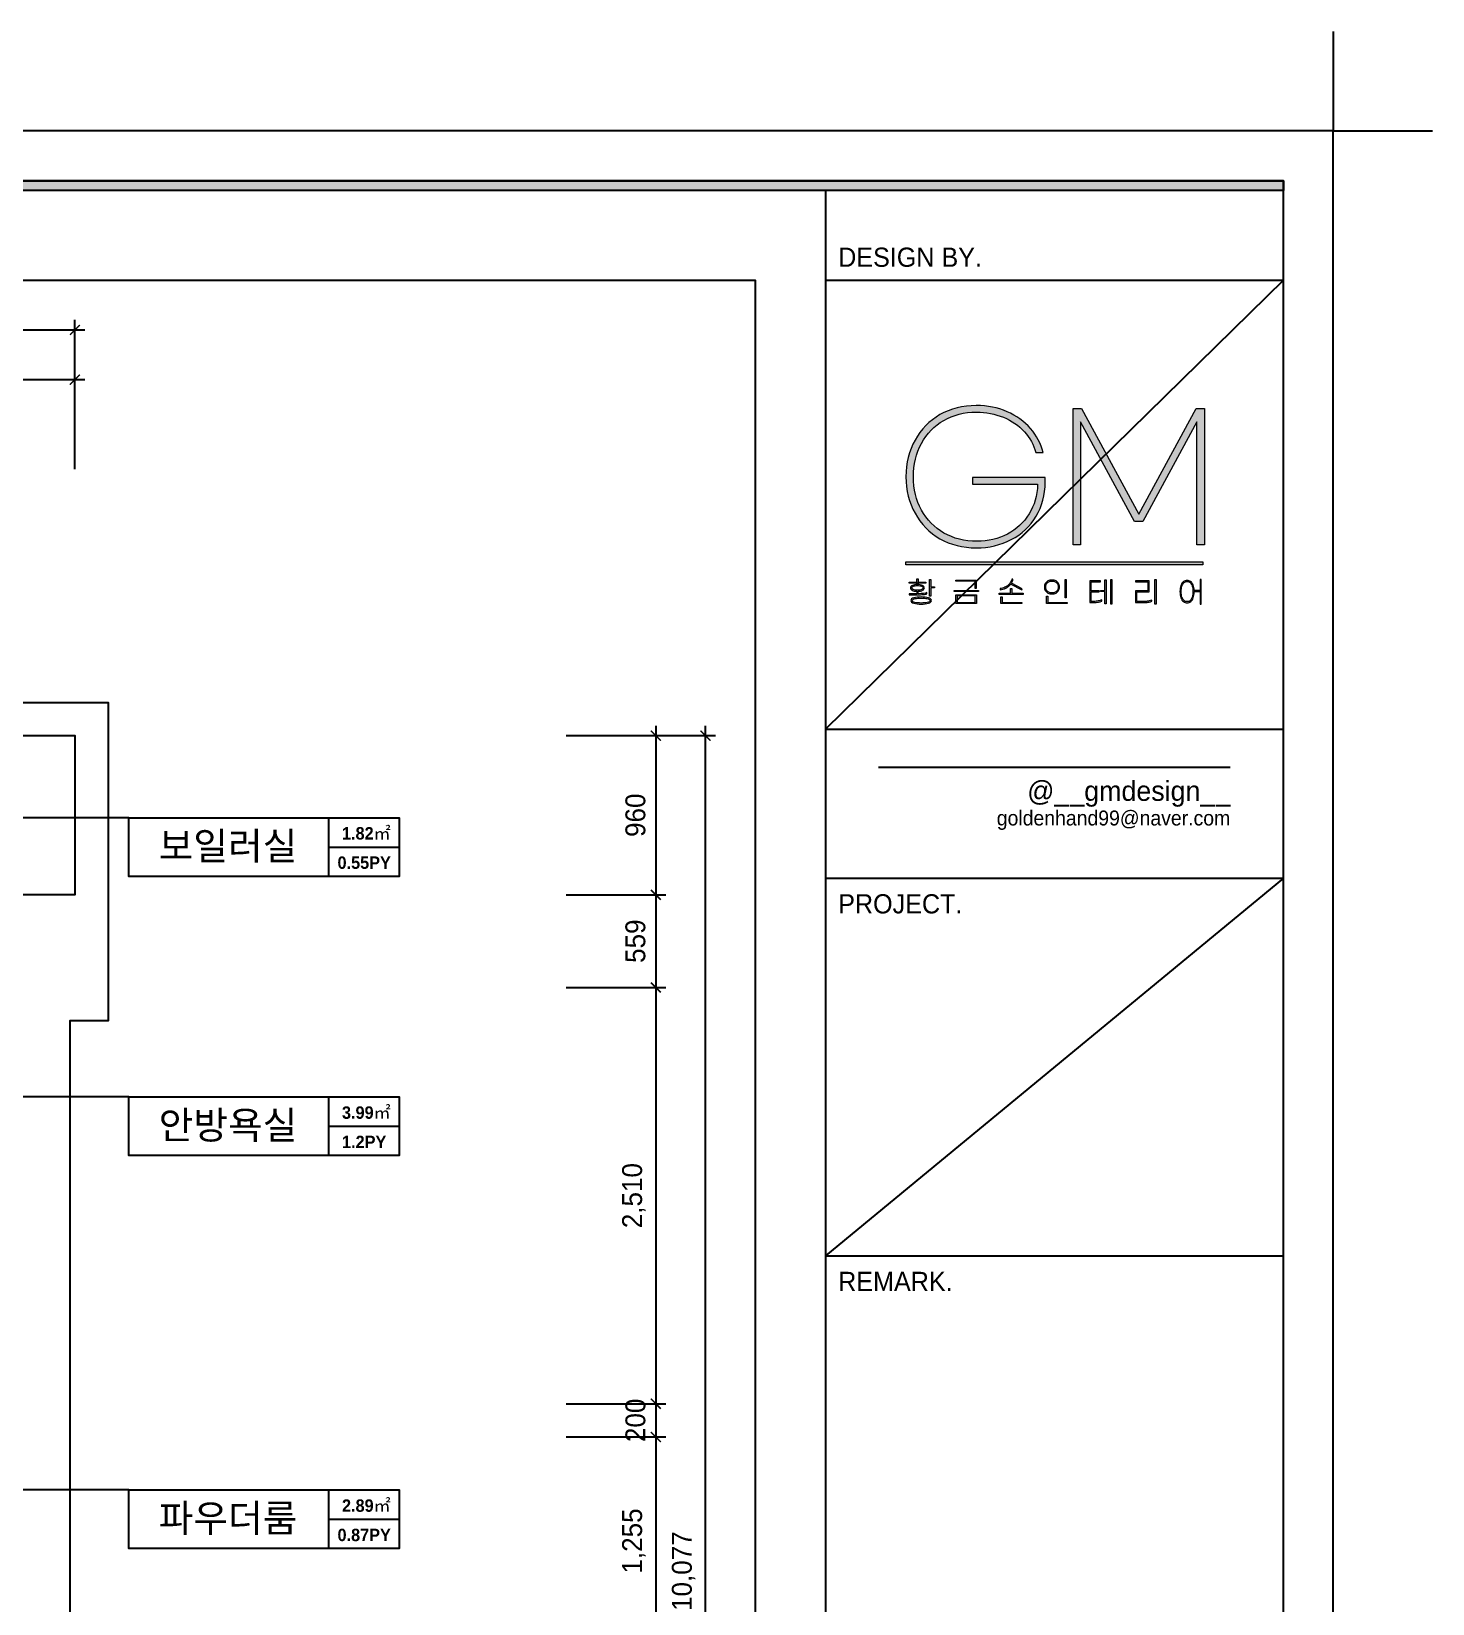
# Model space of a CAD drawing. Header units: millimetres. Extents: x 204923 to 257123, y 77248 to 107783.
# Drawn here: x 248670 to 257123, y 98303 to 107783 of the extents above; entities that cross this region are included whole.
import ezdxf
from ezdxf.enums import TextEntityAlignment as Align

# ---------------------------------------------------------------- set-up
doc = ezdxf.new("R2010")
doc.units = ezdxf.units.MM
doc.header["$LTSCALE"] = 30
doc.header["$PDMODE"] = 3
doc.layers.get('DEFPOINTS').update_dxf_attribs({"color": 248})
for name, color, linetype in [('0-ELC TEXT', 7, 'Continuous'), ('03-TEXT', 3, 'Continuous'), ('07-DIM WAL', 5, 'Continuous'), ('2-con', 2, 'Continuous'), ('3.기호.계단선', 30, 'Continuous'), ('_U+B808_U+C774_U+C5B4 2', 7, 'Continuous'), ('F-SYM', 7, 'Continuous'), ('FORM(YOURNAME)-11', 1, 'Continuous')]:
    doc.layers.add(name, color=color, linetype=linetype)
doc.styles.add('HY 울릉도 L', font='')
doc.styles.add('YOURNAME', font='HY울릉도M.TTF')
doc.styles.add('넥슨고딕', font='NEXONLv1GothicBold.ttf')
doc.styles.add('코레일둥고', font='Korail_Round_Gothic_Medium.ttf')
doc.styles.get('HY 울릉도 L').set_extended_font_data('HY울릉도L')
doc.dimstyles.new('60', dxfattribs={"dimscale": 60, "dimtxt": 2, "dimasz": 1, "dimexe": 1, "dimexo": 1, "dimgap": 1, "dimtad": 1, "dimdec": 0, "dimrnd": 0.05, "dimdsep": 46, "dimlunit": 6, "dimtxsty": 'HY 울릉도 L', "dimblk": 'ARCHTICK', "dimcen": 2.5, "dimdle": 1, "dimclrd": 133, "dimclre": 133, "dimclrt": 30, "dimadec": 0, "dimazin": 0, "dimtfac": 1, "dimtdec": 0, "dimtix": 1, "dimtmove": 2, "dimatfit": 3, "dimldrblk": 'ARCHTICK', "dimfxl": 1, "dimlwd": -1, "dimlwe": -1, "dimarcsym": 0})

# ---------------------------------------------------------------- blocks, each defined once
blk = doc.blocks.new('block 29')
at = {"layer": '_U+B808_U+C774_U+C5B4 2'}
h = blk.add_hatch(color=35, dxfattribs=at)
h.dxf.hatch_style = 2
edge = h.paths.add_edge_path()
edge.add_spline(control_points=[(626.29, -130.32), (626.06, -130.35), (625.8, -130.36), (625.5, -130.36), (625.5, -130.36), (624.38, -130.36), (624.38, -130.36), (624.38, -130.36), (624.38, -130.21), (624.38, -130.21), (624.38, -130.21), (625.42, -130.21), (625.42, -130.21), (625.42, -130.21), (625.42, -129.89), (625.42, -129.89), (625.16, -129.88), (624.96, -129.84), (624.81, -129.76), (624.66, -129.68), (624.58, -129.57), (624.58, -129.44), (624.58, -129.3), (624.66, -129.19), (624.83, -129.1), (625, -129.02), (625.22, -128.98), (625.5, -128.98), (625.79, -128.98), (626.01, -129.02), (626.18, -129.1), (626.34, -129.19), (626.43, -129.3), (626.43, -129.44), (626.43, -129.57), (626.35, -129.68), (626.2, -129.76), (626.05, -129.84), (625.84, -129.89), (625.58, -129.89), (625.58, -129.89), (625.58, -130.21), (625.58, -130.21), (626.18, -130.2), (626.58, -130.16), (626.78, -130.07), (626.78, -130.07), (626.78, -130.22), (626.78, -130.22), (626.68, -130.27), (626.51, -130.3), (626.29, -130.32)], knot_values=[0, 0, 0, 0, 1, 1, 1, 2, 2, 2, 3, 3, 3, 4, 4, 4, 5, 5, 5, 6, 6, 6, 7, 7, 7, 8, 8, 8, 9, 9, 9, 10, 10, 10, 11, 11, 11, 12, 12, 12, 13, 13, 13, 14, 14, 14, 15, 15, 15, 16, 16, 16, 17, 17, 17, 17], degree=3, periodic=0)
h.paths.add_polyline_path([(626.62, -128.8), (624.41, -128.8), (624.41, -128.65), (625.41, -128.65), (625.41, -128.24), (625.58, -128.24), (625.58, -128.65), (626.62, -128.65)])
edge = h.paths.add_edge_path()
edge.add_spline(control_points=[(626.98, -130.76), (627.24, -130.83), (627.37, -130.96), (627.37, -131.13), (627.37, -131.3), (627.24, -131.42), (626.98, -131.5), (626.72, -131.57), (626.39, -131.61), (626, -131.61), (625.61, -131.61), (625.28, -131.57), (625.02, -131.5), (624.76, -131.42), (624.63, -131.3), (624.63, -131.13), (624.63, -130.96), (624.76, -130.83), (625.02, -130.76), (625.28, -130.68), (625.61, -130.65), (626, -130.65), (626.39, -130.65), (626.72, -130.68), (626.98, -130.76)], knot_values=[0, 0, 0, 0, 1, 1, 1, 2, 2, 2, 3, 3, 3, 4, 4, 4, 5, 5, 5, 6, 6, 6, 7, 7, 7, 8, 8, 8, 8], degree=3, periodic=0)
edge = h.paths.add_edge_path()
edge.add_spline(control_points=[(624.95, -129.67), (625.09, -129.72), (625.27, -129.75), (625.5, -129.75), (625.73, -129.75), (625.92, -129.72), (626.06, -129.67), (626.2, -129.61), (626.27, -129.53), (626.27, -129.44), (626.27, -129.34), (626.2, -129.27), (626.06, -129.21), (625.92, -129.15), (625.73, -129.13), (625.5, -129.13), (625.27, -129.13), (625.09, -129.15), (624.95, -129.21), (624.81, -129.27), (624.74, -129.34), (624.74, -129.44), (624.74, -129.53), (624.81, -129.61), (624.95, -129.67)], knot_values=[0, 0, 0, 0, 1, 1, 1, 2, 2, 2, 3, 3, 3, 4, 4, 4, 5, 5, 5, 6, 6, 6, 7, 7, 7, 8, 8, 8, 8], degree=3, periodic=0)
edge = h.paths.add_edge_path()
edge.add_spline(control_points=[(626.83, -131.38), (627.08, -131.33), (627.2, -131.25), (627.2, -131.13), (627.2, -131.01), (627.08, -130.92), (626.83, -130.87), (626.59, -130.82), (626.31, -130.79), (626, -130.79), (625.69, -130.79), (625.41, -130.82), (625.17, -130.87), (624.92, -130.92), (624.8, -131.01), (624.8, -131.13), (624.8, -131.25), (624.92, -131.33), (625.17, -131.38), (625.41, -131.44), (625.69, -131.46), (626, -131.46), (626.31, -131.46), (626.59, -131.44), (626.83, -131.38)], knot_values=[0, 0, 0, 0, 1, 1, 1, 2, 2, 2, 3, 3, 3, 4, 4, 4, 5, 5, 5, 6, 6, 6, 7, 7, 7, 8, 8, 8, 8], degree=3, periodic=0)
h.paths.add_polyline_path([(627.8, -129.28), (627.8, -129.43), (627.29, -129.43), (627.29, -130.53), (627.13, -130.53), (627.13, -128.32), (627.29, -128.32), (627.29, -129.28)])
h = blk.add_hatch(color=35, dxfattribs=at)
h.dxf.hatch_style = 2
h.paths.add_polyline_path([(633.67, -129.92), (630.41, -129.92), (630.41, -129.77), (633.67, -129.77)])
h.paths.add_polyline_path([(633.4, -129.51), (633.24, -129.51), (633.24, -128.55), (630.66, -128.55), (630.66, -128.4), (633.4, -128.4)])
h.paths.add_polyline_path([(633.41, -131.54), (630.67, -131.54), (630.67, -130.36), (633.41, -130.36)])
h.paths.add_polyline_path([(633.25, -131.39), (633.25, -130.51), (630.83, -130.51), (630.83, -131.39)])
h = blk.add_hatch(color=35, dxfattribs=at)
h.dxf.hatch_style = 2
h.paths.add_polyline_path([(639.69, -130.16), (639.69, -130.31), (636.44, -130.31), (636.44, -130.16), (637.98, -130.16), (637.98, -129.51), (638.15, -129.51), (638.15, -130.16)])
edge = h.paths.add_edge_path()
edge.add_spline(control_points=[(637.36, -129.47), (637.09, -129.61), (636.83, -129.68), (636.58, -129.68), (636.58, -129.68), (636.58, -129.53), (636.58, -129.53), (636.8, -129.52), (637.02, -129.46), (637.24, -129.35), (637.47, -129.24), (637.66, -129.08), (637.83, -128.89), (638, -128.7), (638.1, -128.49), (638.15, -128.26), (638.15, -128.26), (638.31, -128.28), (638.31, -128.28), (638.27, -128.46), (638.21, -128.63), (638.1, -128.79), (638.1, -128.79), (639.55, -129.58), (639.55, -129.58), (639.55, -129.58), (639.48, -129.71), (639.48, -129.71), (639.48, -129.71), (638.01, -128.93), (638.01, -128.93), (637.84, -129.15), (637.62, -129.33), (637.36, -129.47)], knot_values=[0, 0, 0, 0, 1, 1, 1, 2, 2, 2, 3, 3, 3, 4, 4, 4, 5, 5, 5, 6, 6, 6, 7, 7, 7, 8, 8, 8, 9, 9, 9, 10, 10, 10, 11, 11, 11, 11], degree=3, periodic=0)
h.paths.add_polyline_path([(636.86, -131.39), (639.51, -131.39), (639.51, -131.54), (636.7, -131.54), (636.7, -130.65), (636.86, -130.65)])
h = blk.add_hatch(color=35, dxfattribs=at)
h.dxf.hatch_style = 2
edge = h.paths.add_edge_path()
edge.add_spline(control_points=[(644.09, -128.5), (644.24, -128.59), (644.35, -128.7), (644.43, -128.84), (644.51, -128.98), (644.55, -129.14), (644.55, -129.31), (644.55, -129.49), (644.51, -129.65), (644.43, -129.79), (644.35, -129.93), (644.24, -130.04), (644.09, -130.13), (643.93, -130.21), (643.75, -130.25), (643.54, -130.25), (643.33, -130.25), (643.15, -130.21), (643, -130.13), (642.85, -130.04), (642.73, -129.93), (642.65, -129.79), (642.57, -129.65), (642.53, -129.49), (642.53, -129.31), (642.53, -129.14), (642.57, -128.98), (642.65, -128.84), (642.73, -128.7), (642.85, -128.59), (643, -128.5), (643.15, -128.42), (643.33, -128.38), (643.54, -128.38), (643.75, -128.38), (643.93, -128.42), (644.09, -128.5)], knot_values=[0, 0, 0, 0, 1, 1, 1, 2, 2, 2, 3, 3, 3, 4, 4, 4, 5, 5, 5, 6, 6, 6, 7, 7, 7, 8, 8, 8, 9, 9, 9, 10, 10, 10, 11, 11, 11, 12, 12, 12, 12], degree=3, periodic=0)
edge = h.paths.add_edge_path()
edge.add_spline(control_points=[(643.1, -128.62), (642.97, -128.69), (642.87, -128.78), (642.8, -128.9), (642.73, -129.02), (642.7, -129.16), (642.7, -129.31), (642.7, -129.47), (642.73, -129.61), (642.8, -129.73), (642.87, -129.85), (642.97, -129.94), (643.1, -130.01), (643.23, -130.07), (643.38, -130.11), (643.54, -130.11), (643.71, -130.11), (643.86, -130.07), (643.99, -130.01), (644.12, -129.94), (644.21, -129.85), (644.28, -129.73), (644.35, -129.61), (644.39, -129.47), (644.39, -129.31), (644.39, -129.16), (644.35, -129.02), (644.28, -128.9), (644.21, -128.78), (644.12, -128.69), (643.99, -128.62), (643.86, -128.56), (643.71, -128.52), (643.54, -128.52), (643.38, -128.52), (643.23, -128.56), (643.1, -128.62)], knot_values=[0, 0, 0, 0, 1, 1, 1, 2, 2, 2, 3, 3, 3, 4, 4, 4, 5, 5, 5, 6, 6, 6, 7, 7, 7, 8, 8, 8, 9, 9, 9, 10, 10, 10, 11, 11, 11, 12, 12, 12, 12], degree=3, periodic=0)
h.paths.add_polyline_path([(642.98, -131.39), (645.58, -131.39), (645.58, -131.54), (642.82, -131.54), (642.82, -130.53), (642.98, -130.53)])
h.paths.add_polyline_path([(645.45, -130.78), (645.29, -130.78), (645.29, -128.32), (645.45, -128.32)])
h = blk.add_hatch(color=35, dxfattribs=at)
h.dxf.hatch_style = 2
edge = h.paths.add_edge_path()
edge.add_spline(control_points=[(649.11, -131.24), (649.37, -131.24), (649.58, -131.22), (649.75, -131.19), (649.92, -131.17), (650.08, -131.12), (650.22, -131.05), (650.22, -131.05), (650.22, -131.21), (650.22, -131.21), (649.97, -131.33), (649.61, -131.39), (649.13, -131.39), (649.13, -131.39), (648.63, -131.39), (648.63, -131.39), (648.63, -131.39), (648.63, -128.48), (648.63, -128.48), (648.63, -128.48), (650.06, -128.48), (650.06, -128.48), (650.06, -128.48), (650.06, -128.63), (650.06, -128.63), (650.06, -128.63), (648.79, -128.63), (648.79, -128.63), (648.79, -128.63), (648.79, -129.81), (648.79, -129.81), (648.79, -129.81), (649.87, -129.81), (649.87, -129.81), (649.87, -129.81), (649.87, -129.96), (649.87, -129.96), (649.87, -129.96), (648.79, -129.96), (648.79, -129.96), (648.79, -129.96), (648.79, -131.24), (648.79, -131.24), (648.79, -131.24), (649.11, -131.24), (649.11, -131.24)], knot_values=[0, 0, 0, 0, 1, 1, 1, 2, 2, 2, 3, 3, 3, 4, 4, 4, 5, 5, 5, 6, 6, 6, 7, 7, 7, 8, 8, 8, 9, 9, 9, 10, 10, 10, 11, 11, 11, 12, 12, 12, 13, 13, 13, 14, 14, 14, 15, 15, 15, 15], degree=3, periodic=0)
h.paths.add_polyline_path([(650.64, -128.35), (650.8, -128.35), (650.8, -131.56), (650.64, -131.56), (650.64, -129.94), (650.06, -129.94), (650.06, -129.79), (650.64, -129.79)])
h.paths.add_polyline_path([(651.57, -128.32), (651.57, -131.62), (651.41, -131.62), (651.41, -128.32)])
h = blk.add_hatch(color=35, dxfattribs=at)
h.dxf.hatch_style = 2
edge = h.paths.add_edge_path()
edge.add_spline(control_points=[(656.55, -129.97), (656.55, -129.97), (654.9, -129.97), (654.9, -129.97), (654.9, -129.97), (654.9, -131.24), (654.9, -131.24), (654.9, -131.24), (656.08, -131.24), (656.08, -131.24), (656.23, -131.24), (656.39, -131.22), (656.55, -131.19), (656.7, -131.17), (656.83, -131.13), (656.93, -131.08), (656.93, -131.08), (656.93, -131.23), (656.93, -131.23), (656.83, -131.28), (656.71, -131.32), (656.55, -131.34), (656.4, -131.37), (656.24, -131.39), (656.08, -131.39), (656.08, -131.39), (654.74, -131.39), (654.74, -131.39), (654.74, -131.39), (654.74, -129.82), (654.74, -129.82), (654.74, -129.82), (656.39, -129.82), (656.39, -129.82), (656.39, -129.82), (656.39, -128.63), (656.39, -128.63), (656.39, -128.63), (654.73, -128.63), (654.73, -128.63), (654.73, -128.63), (654.73, -128.48), (654.73, -128.48), (654.73, -128.48), (656.55, -128.48), (656.55, -128.48), (656.55, -128.48), (656.55, -129.97), (656.55, -129.97)], knot_values=[0, 0, 0, 0, 1, 1, 1, 2, 2, 2, 3, 3, 3, 4, 4, 4, 5, 5, 5, 6, 6, 6, 7, 7, 7, 8, 8, 8, 9, 9, 9, 10, 10, 10, 11, 11, 11, 12, 12, 12, 13, 13, 13, 14, 14, 14, 15, 15, 15, 16, 16, 16, 16], degree=3, periodic=0)
h.paths.add_polyline_path([(657.51, -131.62), (657.34, -131.62), (657.34, -128.32), (657.51, -128.32)])
h = blk.add_hatch(color=35, dxfattribs=at)
h.dxf.hatch_style = 2
edge = h.paths.add_edge_path()
edge.add_spline(control_points=[(663.56, -128.32), (663.56, -128.32), (663.56, -131.62), (663.56, -131.62), (663.56, -131.62), (663.4, -131.62), (663.4, -131.62), (663.4, -131.62), (663.4, -129.94), (663.4, -129.94), (663.4, -129.94), (662.6, -129.94), (662.6, -129.94), (662.6, -130.27), (662.56, -130.54), (662.48, -130.77), (662.4, -130.99), (662.29, -131.16), (662.14, -131.27), (662, -131.38), (661.84, -131.43), (661.65, -131.43), (661.47, -131.43), (661.3, -131.38), (661.16, -131.27), (661.02, -131.16), (660.91, -130.99), (660.82, -130.76), (660.74, -130.54), (660.7, -130.26), (660.7, -129.93), (660.7, -129.6), (660.74, -129.33), (660.82, -129.1), (660.91, -128.88), (661.02, -128.71), (661.16, -128.6), (661.3, -128.49), (661.47, -128.43), (661.65, -128.43), (661.83, -128.43), (661.99, -128.48), (662.13, -128.58), (662.26, -128.68), (662.37, -128.83), (662.46, -129.04), (662.54, -129.24), (662.59, -129.5), (662.6, -129.79), (662.6, -129.79), (663.4, -129.79), (663.4, -129.79), (663.4, -129.79), (663.4, -128.32), (663.4, -128.32), (663.4, -128.32), (663.56, -128.32), (663.56, -128.32)], knot_values=[0, 0, 0, 0, 1, 1, 1, 2, 2, 2, 3, 3, 3, 4, 4, 4, 5, 5, 5, 6, 6, 6, 7, 7, 7, 8, 8, 8, 9, 9, 9, 10, 10, 10, 11, 11, 11, 12, 12, 12, 13, 13, 13, 14, 14, 14, 15, 15, 15, 16, 16, 16, 17, 17, 17, 18, 18, 18, 19, 19, 19, 19], degree=3, periodic=0)
edge = h.paths.add_edge_path()
edge.add_spline(control_points=[(662.06, -131.13), (662.18, -131.03), (662.27, -130.88), (662.34, -130.68), (662.4, -130.48), (662.44, -130.23), (662.44, -129.93), (662.44, -129.64), (662.4, -129.39), (662.34, -129.19), (662.27, -128.98), (662.18, -128.83), (662.06, -128.73), (661.94, -128.63), (661.8, -128.58), (661.65, -128.58), (661.5, -128.58), (661.37, -128.63), (661.25, -128.73), (661.13, -128.83), (661.04, -128.98), (660.97, -129.19), (660.9, -129.39), (660.87, -129.64), (660.87, -129.93), (660.87, -130.23), (660.9, -130.48), (660.97, -130.68), (661.04, -130.88), (661.13, -131.03), (661.25, -131.13), (661.37, -131.23), (661.5, -131.28), (661.65, -131.28), (661.8, -131.28), (661.94, -131.23), (662.06, -131.13)], knot_values=[0, 0, 0, 0, 1, 1, 1, 2, 2, 2, 3, 3, 3, 4, 4, 4, 5, 5, 5, 6, 6, 6, 7, 7, 7, 8, 8, 8, 9, 9, 9, 10, 10, 10, 11, 11, 11, 12, 12, 12, 12], degree=3, periodic=0)
at = {"layer": '_U+B808_U+C774_U+C5B4 2', "lineweight": 0}
for points in [[(626.62, -128.8), (624.41, -128.8), (624.41, -128.65), (625.41, -128.65), (625.41, -128.24), (625.58, -128.24), (625.58, -128.65), (626.62, -128.65), (626.62, -128.8)], [(627.8, -129.28), (627.8, -129.43), (627.29, -129.43), (627.29, -130.53), (627.13, -130.53), (627.13, -128.32), (627.29, -128.32), (627.29, -129.28), (627.8, -129.28)], [(633.4, -129.51), (633.24, -129.51), (633.24, -128.55), (630.66, -128.55), (630.66, -128.4), (633.4, -128.4), (633.4, -129.51)], [(645.45, -130.78), (645.29, -130.78), (645.29, -128.32), (645.45, -128.32), (645.45, -130.78)], [(650.64, -128.35), (650.8, -128.35), (650.8, -131.56), (650.64, -131.56), (650.64, -129.94), (650.06, -129.94), (650.06, -129.79), (650.64, -129.79), (650.64, -128.35)], [(651.57, -128.32), (651.57, -131.62), (651.41, -131.62), (651.41, -128.32), (651.57, -128.32)], [(657.51, -131.62), (657.34, -131.62), (657.34, -128.32), (657.51, -128.32), (657.51, -131.62)], [(633.67, -129.92), (630.41, -129.92), (630.41, -129.77), (633.67, -129.77), (633.67, -129.92)], [(633.41, -131.54), (630.67, -131.54), (630.67, -130.36), (633.41, -130.36), (633.41, -131.54)], [(633.25, -131.39), (633.25, -130.51), (630.83, -130.51), (630.83, -131.39), (633.25, -131.39)], [(639.69, -130.16), (639.69, -130.31), (636.44, -130.31), (636.44, -130.16), (637.98, -130.16), (637.98, -129.51), (638.15, -129.51), (638.15, -130.16), (639.69, -130.16)], [(642.98, -131.39), (645.58, -131.39), (645.58, -131.54), (642.82, -131.54), (642.82, -130.53), (642.98, -130.53), (642.98, -131.39)], [(636.86, -131.39), (639.51, -131.39), (639.51, -131.54), (636.7, -131.54), (636.7, -130.65), (636.86, -130.65), (636.86, -131.39)]]:
    blk.add_lwpolyline(points, dxfattribs=at)
for points, knots in [([(637.36, -129.47), (637.09, -129.61), (636.83, -129.68), (636.58, -129.68), (636.58, -129.68), (636.58, -129.53), (636.58, -129.53), (636.8, -129.52), (637.02, -129.46), (637.24, -129.35), (637.47, -129.24), (637.66, -129.08), (637.83, -128.89), (638, -128.7), (638.1, -128.49), (638.15, -128.26), (638.15, -128.26), (638.31, -128.28), (638.31, -128.28), (638.27, -128.46), (638.21, -128.63), (638.1, -128.79), (638.1, -128.79), (639.55, -129.58), (639.55, -129.58), (639.55, -129.58), (639.48, -129.71), (639.48, -129.71), (639.48, -129.71), (638.01, -128.93), (638.01, -128.93), (637.84, -129.15), (637.62, -129.33), (637.36, -129.47)], [0, 0, 0, 0, 1, 1, 1, 2, 2, 2, 3, 3, 3, 4, 4, 4, 5, 5, 5, 6, 6, 6, 7, 7, 7, 8, 8, 8, 9, 9, 9, 10, 10, 10, 11, 11, 11, 11]), ([(644.09, -128.5), (644.24, -128.59), (644.35, -128.7), (644.43, -128.84), (644.51, -128.98), (644.55, -129.14), (644.55, -129.31), (644.55, -129.49), (644.51, -129.65), (644.43, -129.79), (644.35, -129.93), (644.24, -130.04), (644.09, -130.13), (643.93, -130.21), (643.75, -130.25), (643.54, -130.25), (643.33, -130.25), (643.15, -130.21), (643, -130.13), (642.85, -130.04), (642.73, -129.93), (642.65, -129.79), (642.57, -129.65), (642.53, -129.49), (642.53, -129.31), (642.53, -129.14), (642.57, -128.98), (642.65, -128.84), (642.73, -128.7), (642.85, -128.59), (643, -128.5), (643.15, -128.42), (643.33, -128.38), (643.54, -128.38), (643.75, -128.38), (643.93, -128.42), (644.09, -128.5)], [0, 0, 0, 0, 1, 1, 1, 2, 2, 2, 3, 3, 3, 4, 4, 4, 5, 5, 5, 6, 6, 6, 7, 7, 7, 8, 8, 8, 9, 9, 9, 10, 10, 10, 11, 11, 11, 12, 12, 12, 12]), ([(649.11, -131.24), (649.37, -131.24), (649.58, -131.22), (649.75, -131.19), (649.92, -131.17), (650.08, -131.12), (650.22, -131.05), (650.22, -131.05), (650.22, -131.21), (650.22, -131.21), (649.97, -131.33), (649.61, -131.39), (649.13, -131.39), (649.13, -131.39), (648.63, -131.39), (648.63, -131.39), (648.63, -131.39), (648.63, -128.48), (648.63, -128.48), (648.63, -128.48), (650.06, -128.48), (650.06, -128.48), (650.06, -128.48), (650.06, -128.63), (650.06, -128.63), (650.06, -128.63), (648.79, -128.63), (648.79, -128.63), (648.79, -128.63), (648.79, -129.81), (648.79, -129.81), (648.79, -129.81), (649.87, -129.81), (649.87, -129.81), (649.87, -129.81), (649.87, -129.96), (649.87, -129.96), (649.87, -129.96), (648.79, -129.96), (648.79, -129.96), (648.79, -129.96), (648.79, -131.24), (648.79, -131.24), (648.79, -131.24), (649.11, -131.24), (649.11, -131.24)], [0, 0, 0, 0, 1, 1, 1, 2, 2, 2, 3, 3, 3, 4, 4, 4, 5, 5, 5, 6, 6, 6, 7, 7, 7, 8, 8, 8, 9, 9, 9, 10, 10, 10, 11, 11, 11, 12, 12, 12, 13, 13, 13, 14, 14, 14, 15, 15, 15, 15]), ([(656.55, -129.97), (656.55, -129.97), (654.9, -129.97), (654.9, -129.97), (654.9, -129.97), (654.9, -131.24), (654.9, -131.24), (654.9, -131.24), (656.08, -131.24), (656.08, -131.24), (656.23, -131.24), (656.39, -131.22), (656.55, -131.19), (656.7, -131.17), (656.83, -131.13), (656.93, -131.08), (656.93, -131.08), (656.93, -131.23), (656.93, -131.23), (656.83, -131.28), (656.71, -131.32), (656.55, -131.34), (656.4, -131.37), (656.24, -131.39), (656.08, -131.39), (656.08, -131.39), (654.74, -131.39), (654.74, -131.39), (654.74, -131.39), (654.74, -129.82), (654.74, -129.82), (654.74, -129.82), (656.39, -129.82), (656.39, -129.82), (656.39, -129.82), (656.39, -128.63), (656.39, -128.63), (656.39, -128.63), (654.73, -128.63), (654.73, -128.63), (654.73, -128.63), (654.73, -128.48), (654.73, -128.48), (654.73, -128.48), (656.55, -128.48), (656.55, -128.48), (656.55, -128.48), (656.55, -129.97), (656.55, -129.97)], [0, 0, 0, 0, 1, 1, 1, 2, 2, 2, 3, 3, 3, 4, 4, 4, 5, 5, 5, 6, 6, 6, 7, 7, 7, 8, 8, 8, 9, 9, 9, 10, 10, 10, 11, 11, 11, 12, 12, 12, 13, 13, 13, 14, 14, 14, 15, 15, 15, 16, 16, 16, 16]), ([(663.56, -128.32), (663.56, -128.32), (663.56, -131.62), (663.56, -131.62), (663.56, -131.62), (663.4, -131.62), (663.4, -131.62), (663.4, -131.62), (663.4, -129.94), (663.4, -129.94), (663.4, -129.94), (662.6, -129.94), (662.6, -129.94), (662.6, -130.27), (662.56, -130.54), (662.48, -130.77), (662.4, -130.99), (662.29, -131.16), (662.14, -131.27), (662, -131.38), (661.84, -131.43), (661.65, -131.43), (661.47, -131.43), (661.3, -131.38), (661.16, -131.27), (661.02, -131.16), (660.91, -130.99), (660.82, -130.76), (660.74, -130.54), (660.7, -130.26), (660.7, -129.93), (660.7, -129.6), (660.74, -129.33), (660.82, -129.1), (660.91, -128.88), (661.02, -128.71), (661.16, -128.6), (661.3, -128.49), (661.47, -128.43), (661.65, -128.43), (661.83, -128.43), (661.99, -128.48), (662.13, -128.58), (662.26, -128.68), (662.37, -128.83), (662.46, -129.04), (662.54, -129.24), (662.59, -129.5), (662.6, -129.79), (662.6, -129.79), (663.4, -129.79), (663.4, -129.79), (663.4, -129.79), (663.4, -128.32), (663.4, -128.32), (663.4, -128.32), (663.56, -128.32), (663.56, -128.32)], [0, 0, 0, 0, 1, 1, 1, 2, 2, 2, 3, 3, 3, 4, 4, 4, 5, 5, 5, 6, 6, 6, 7, 7, 7, 8, 8, 8, 9, 9, 9, 10, 10, 10, 11, 11, 11, 12, 12, 12, 13, 13, 13, 14, 14, 14, 15, 15, 15, 16, 16, 16, 17, 17, 17, 18, 18, 18, 19, 19, 19, 19]), ([(626.29, -130.32), (626.06, -130.35), (625.8, -130.36), (625.5, -130.36), (625.5, -130.36), (624.38, -130.36), (624.38, -130.36), (624.38, -130.36), (624.38, -130.21), (624.38, -130.21), (624.38, -130.21), (625.42, -130.21), (625.42, -130.21), (625.42, -130.21), (625.42, -129.89), (625.42, -129.89), (625.16, -129.88), (624.96, -129.84), (624.81, -129.76), (624.66, -129.68), (624.58, -129.57), (624.58, -129.44), (624.58, -129.3), (624.66, -129.19), (624.83, -129.1), (625, -129.02), (625.22, -128.98), (625.5, -128.98), (625.79, -128.98), (626.01, -129.02), (626.18, -129.1), (626.34, -129.19), (626.43, -129.3), (626.43, -129.44), (626.43, -129.57), (626.35, -129.68), (626.2, -129.76), (626.05, -129.84), (625.84, -129.89), (625.58, -129.89), (625.58, -129.89), (625.58, -130.21), (625.58, -130.21), (626.18, -130.2), (626.58, -130.16), (626.78, -130.07), (626.78, -130.07), (626.78, -130.22), (626.78, -130.22), (626.68, -130.27), (626.51, -130.3), (626.29, -130.32)], [0, 0, 0, 0, 1, 1, 1, 2, 2, 2, 3, 3, 3, 4, 4, 4, 5, 5, 5, 6, 6, 6, 7, 7, 7, 8, 8, 8, 9, 9, 9, 10, 10, 10, 11, 11, 11, 12, 12, 12, 13, 13, 13, 14, 14, 14, 15, 15, 15, 16, 16, 16, 17, 17, 17, 17]), ([(624.95, -129.67), (625.09, -129.72), (625.27, -129.75), (625.5, -129.75), (625.73, -129.75), (625.92, -129.72), (626.06, -129.67), (626.2, -129.61), (626.27, -129.53), (626.27, -129.44), (626.27, -129.34), (626.2, -129.27), (626.06, -129.21), (625.92, -129.15), (625.73, -129.13), (625.5, -129.13), (625.27, -129.13), (625.09, -129.15), (624.95, -129.21), (624.81, -129.27), (624.74, -129.34), (624.74, -129.44), (624.74, -129.53), (624.81, -129.61), (624.95, -129.67)], [0, 0, 0, 0, 1, 1, 1, 2, 2, 2, 3, 3, 3, 4, 4, 4, 5, 5, 5, 6, 6, 6, 7, 7, 7, 8, 8, 8, 8]), ([(643.1, -128.62), (642.97, -128.69), (642.87, -128.78), (642.8, -128.9), (642.73, -129.02), (642.7, -129.16), (642.7, -129.31), (642.7, -129.47), (642.73, -129.61), (642.8, -129.73), (642.87, -129.85), (642.97, -129.94), (643.1, -130.01), (643.23, -130.07), (643.38, -130.11), (643.54, -130.11), (643.71, -130.11), (643.86, -130.07), (643.99, -130.01), (644.12, -129.94), (644.21, -129.85), (644.28, -129.73), (644.35, -129.61), (644.39, -129.47), (644.39, -129.31), (644.39, -129.16), (644.35, -129.02), (644.28, -128.9), (644.21, -128.78), (644.12, -128.69), (643.99, -128.62), (643.86, -128.56), (643.71, -128.52), (643.54, -128.52), (643.38, -128.52), (643.23, -128.56), (643.1, -128.62)], [0, 0, 0, 0, 1, 1, 1, 2, 2, 2, 3, 3, 3, 4, 4, 4, 5, 5, 5, 6, 6, 6, 7, 7, 7, 8, 8, 8, 9, 9, 9, 10, 10, 10, 11, 11, 11, 12, 12, 12, 12]), ([(662.06, -131.13), (662.18, -131.03), (662.27, -130.88), (662.34, -130.68), (662.4, -130.48), (662.44, -130.23), (662.44, -129.93), (662.44, -129.64), (662.4, -129.39), (662.34, -129.19), (662.27, -128.98), (662.18, -128.83), (662.06, -128.73), (661.94, -128.63), (661.8, -128.58), (661.65, -128.58), (661.5, -128.58), (661.37, -128.63), (661.25, -128.73), (661.13, -128.83), (661.04, -128.98), (660.97, -129.19), (660.9, -129.39), (660.87, -129.64), (660.87, -129.93), (660.87, -130.23), (660.9, -130.48), (660.97, -130.68), (661.04, -130.88), (661.13, -131.03), (661.25, -131.13), (661.37, -131.23), (661.5, -131.28), (661.65, -131.28), (661.8, -131.28), (661.94, -131.23), (662.06, -131.13)], [0, 0, 0, 0, 1, 1, 1, 2, 2, 2, 3, 3, 3, 4, 4, 4, 5, 5, 5, 6, 6, 6, 7, 7, 7, 8, 8, 8, 9, 9, 9, 10, 10, 10, 11, 11, 11, 12, 12, 12, 12]), ([(626.98, -130.76), (627.24, -130.83), (627.37, -130.96), (627.37, -131.13), (627.37, -131.3), (627.24, -131.42), (626.98, -131.5), (626.72, -131.57), (626.39, -131.61), (626, -131.61), (625.61, -131.61), (625.28, -131.57), (625.02, -131.5), (624.76, -131.42), (624.63, -131.3), (624.63, -131.13), (624.63, -130.96), (624.76, -130.83), (625.02, -130.76), (625.28, -130.68), (625.61, -130.65), (626, -130.65), (626.39, -130.65), (626.72, -130.68), (626.98, -130.76)], [0, 0, 0, 0, 1, 1, 1, 2, 2, 2, 3, 3, 3, 4, 4, 4, 5, 5, 5, 6, 6, 6, 7, 7, 7, 8, 8, 8, 8]), ([(626.83, -131.38), (627.08, -131.33), (627.2, -131.25), (627.2, -131.13), (627.2, -131.01), (627.08, -130.92), (626.83, -130.87), (626.59, -130.82), (626.31, -130.79), (626, -130.79), (625.69, -130.79), (625.41, -130.82), (625.17, -130.87), (624.92, -130.92), (624.8, -131.01), (624.8, -131.13), (624.8, -131.25), (624.92, -131.33), (625.17, -131.38), (625.41, -131.44), (625.69, -131.46), (626, -131.46), (626.31, -131.46), (626.59, -131.44), (626.83, -131.38)], [0, 0, 0, 0, 1, 1, 1, 2, 2, 2, 3, 3, 3, 4, 4, 4, 5, 5, 5, 6, 6, 6, 7, 7, 7, 8, 8, 8, 8])]:
    blk.add_open_spline(points, degree=3, knots=knots, dxfattribs=at)
blk = doc.blocks.new('block 30')
at = {"layer": '_U+B808_U+C774_U+C5B4 2'}
h = blk.add_hatch(color=35, dxfattribs=at)
h.dxf.hatch_style = 2
edge = h.paths.add_edge_path()
edge.add_spline(control_points=[(637.53, -105.82), (638.78, -106.37), (639.83, -107.12), (640.66, -108.08), (641.5, -109.03), (642.06, -110.11), (642.35, -111.29), (642.35, -111.29), (641.36, -111.29), (641.36, -111.29), (641.11, -110.26), (640.6, -109.33), (639.84, -108.5), (639.08, -107.68), (638.14, -107.03), (637.02, -106.57), (635.9, -106.11), (634.7, -105.88), (633.42, -105.88), (631.78, -105.88), (630.32, -106.25), (629.04, -106.99), (627.76, -107.73), (626.76, -108.76), (626.05, -110.08), (625.33, -111.4), (624.97, -112.88), (624.97, -114.53), (624.97, -116.2), (625.33, -117.69), (626.05, -119), (626.76, -120.31), (627.77, -121.34), (629.05, -122.08), (630.34, -122.82), (631.82, -123.19), (633.49, -123.19), (634.98, -123.19), (636.34, -122.87), (637.56, -122.23), (638.78, -121.59), (639.75, -120.69), (640.47, -119.53), (641.18, -118.38), (641.57, -117.05), (641.61, -115.55), (641.61, -115.55), (632.88, -115.55), (632.88, -115.55), (632.88, -115.55), (632.88, -114.65), (632.88, -114.65), (632.88, -114.65), (642.63, -114.65), (642.63, -114.65), (642.63, -114.65), (642.63, -115.25), (642.63, -115.25), (642.63, -116.97), (642.23, -118.49), (641.42, -119.84), (640.6, -121.18), (639.49, -122.22), (638.08, -122.96), (636.67, -123.7), (635.11, -124.07), (633.39, -124.07), (631.57, -124.07), (629.95, -123.66), (628.52, -122.85), (627.09, -122.03), (625.98, -120.89), (625.18, -119.44), (624.37, -117.99), (623.97, -116.36), (623.97, -114.53), (623.97, -112.71), (624.37, -111.08), (625.18, -109.63), (625.98, -108.18), (627.09, -107.04), (628.52, -106.22), (629.95, -105.41), (631.57, -105), (633.39, -105), (634.89, -105), (636.27, -105.27), (637.53, -105.82)], knot_values=[0, 0, 0, 0, 1, 1, 1, 2, 2, 2, 3, 3, 3, 4, 4, 4, 5, 5, 5, 6, 6, 6, 7, 7, 7, 8, 8, 8, 9, 9, 9, 10, 10, 10, 11, 11, 11, 12, 12, 12, 13, 13, 13, 14, 14, 14, 15, 15, 15, 16, 16, 16, 17, 17, 17, 18, 18, 18, 19, 19, 19, 20, 20, 20, 21, 21, 21, 22, 22, 22, 23, 23, 23, 24, 24, 24, 25, 25, 25, 26, 26, 26, 27, 27, 27, 28, 28, 28, 29, 29, 29, 29], degree=3, periodic=0)
h = blk.add_hatch(color=35, dxfattribs=at)
h.dxf.hatch_style = 2
h.paths.add_polyline_path([(646.36, -105.39), (647.49, -105.39), (655.18, -119.56), (662.86, -105.39), (663.97, -105.39), (663.97, -123.68), (662.98, -123.68), (662.98, -107.17), (655.73, -120.53), (654.6, -120.53), (647.35, -107.17), (647.35, -123.68), (646.36, -123.68)])
at = {"layer": '_U+B808_U+C774_U+C5B4 2', "lineweight": 0}
blk.add_lwpolyline([(646.36, -105.39), (647.49, -105.39), (655.18, -119.56), (662.86, -105.39), (663.97, -105.39), (663.97, -123.68), (662.98, -123.68), (662.98, -107.17), (655.73, -120.53), (654.6, -120.53), (647.35, -107.17), (647.35, -123.68), (646.36, -123.68), (646.36, -105.39)], dxfattribs=at)
blk.add_open_spline([(637.53, -105.82), (638.78, -106.37), (639.83, -107.12), (640.66, -108.08), (641.5, -109.03), (642.06, -110.11), (642.35, -111.29), (642.35, -111.29), (641.36, -111.29), (641.36, -111.29), (641.11, -110.26), (640.6, -109.33), (639.84, -108.5), (639.08, -107.68), (638.14, -107.03), (637.02, -106.57), (635.9, -106.11), (634.7, -105.88), (633.42, -105.88), (631.78, -105.88), (630.32, -106.25), (629.04, -106.99), (627.76, -107.73), (626.76, -108.76), (626.05, -110.08), (625.33, -111.4), (624.97, -112.88), (624.97, -114.53), (624.97, -116.2), (625.33, -117.69), (626.05, -119), (626.76, -120.31), (627.77, -121.34), (629.05, -122.08), (630.34, -122.82), (631.82, -123.19), (633.49, -123.19), (634.98, -123.19), (636.34, -122.87), (637.56, -122.23), (638.78, -121.59), (639.75, -120.69), (640.47, -119.53), (641.18, -118.38), (641.57, -117.05), (641.61, -115.55), (641.61, -115.55), (632.88, -115.55), (632.88, -115.55), (632.88, -115.55), (632.88, -114.65), (632.88, -114.65), (632.88, -114.65), (642.63, -114.65), (642.63, -114.65), (642.63, -114.65), (642.63, -115.25), (642.63, -115.25), (642.63, -116.97), (642.23, -118.49), (641.42, -119.84), (640.6, -121.18), (639.49, -122.22), (638.08, -122.96), (636.67, -123.7), (635.11, -124.07), (633.39, -124.07), (631.57, -124.07), (629.95, -123.66), (628.52, -122.85), (627.09, -122.03), (625.98, -120.89), (625.18, -119.44), (624.37, -117.99), (623.97, -116.36), (623.97, -114.53), (623.97, -112.71), (624.37, -111.08), (625.18, -109.63), (625.98, -108.18), (627.09, -107.04), (628.52, -106.22), (629.95, -105.41), (631.57, -105), (633.39, -105), (634.89, -105), (636.27, -105.27), (637.53, -105.82)], degree=3, knots=[0, 0, 0, 0, 1, 1, 1, 2, 2, 2, 3, 3, 3, 4, 4, 4, 5, 5, 5, 6, 6, 6, 7, 7, 7, 8, 8, 8, 9, 9, 9, 10, 10, 10, 11, 11, 11, 12, 12, 12, 13, 13, 13, 14, 14, 14, 15, 15, 15, 16, 16, 16, 17, 17, 17, 18, 18, 18, 19, 19, 19, 20, 20, 20, 21, 21, 21, 22, 22, 22, 23, 23, 23, 24, 24, 24, 25, 25, 25, 26, 26, 26, 27, 27, 27, 28, 28, 28, 29, 29, 29, 29], dxfattribs=at)
blk = doc.blocks.new('block 28')
at = {"layer": '_U+B808_U+C774_U+C5B4 2'}
for name in ['block 30', 'block 29']:
    blk.add_blockref(name, (0, 0), dxfattribs=at)
blk = doc.blocks.new('block 27')
at = {"layer": '_U+B808_U+C774_U+C5B4 2'}
h = blk.add_hatch(color=35, dxfattribs=at)
h.dxf.hatch_style = 2
h.paths.add_polyline_path([(663.76, -126.35), (623.97, -126.35), (623.97, -125.94), (663.76, -125.94)])
at = {"layer": '_U+B808_U+C774_U+C5B4 2', "lineweight": 0}
blk.add_lwpolyline([(663.76, -126.35), (623.97, -126.35), (623.97, -125.94), (663.76, -125.94), (663.76, -126.35)], dxfattribs=at)
at = {"layer": '_U+B808_U+C774_U+C5B4 2'}
blk.add_blockref('block 28', (0, 0), dxfattribs=at)
blk = doc.blocks.new('FORM-PLAN')
at = {"layer": 'FORM(YOURNAME)-11'}
h = blk.add_hatch(color=256, dxfattribs=at)
h.dxf.hatch_style = 1
h.paths.add_polyline_path([(-71444, 55115), (10556, 55115), (10556, 54915), (-71444, 54915)])
h.paths.add_polyline_path([(-71444, -2085), (10556, -2085), (10556, -2285), (-71444, -2285)])
at = {"layer": 'DEFPOINTS', "color": 158}
for p, q in [((1346, 54915), (1346, -2085)), ((10556, 53115), (1346, 44093)), ((1346, 53115), (10556, 53115)), ((1346, 44093), (10556, 44093)), ((10556, 41093), (1346, 33504))]:
    blk.add_line(p, q, dxfattribs=at)
at = {"layer": 'DEFPOINTS', "color": 1}
blk.add_lwpolyline([(11556, 58115), (11556, 56115), (13556, 56115)], dxfattribs=at)
at = {"layer": 'DEFPOINTS', "color": 158}
for points in [[(-71444, -2285), (10556, -2285), (10556, 55115), (-71444, 55115)], [(-69444, 53115), (-64, 53115), (-64, 1215), (-69444, 1215)]]:
    blk.add_lwpolyline(points, close=True, dxfattribs=at)
at = {"layer": 'FORM(YOURNAME)-11', "color": 251}
blk.add_line((2415, 43323), (9487, 43323), dxfattribs=at)
at = {"layer": 'FORM(YOURNAME)-11', "color": 14}
for p, q in [((1346, 41093), (10556, 41093)), ((1346, 33504), (10556, 33504))]:
    blk.add_line(p, q, dxfattribs=at)
at = {"layer": 'FORM(YOURNAME)-11', "color": 250}
blk.add_lwpolyline([(-72444, -3285), (11556, -3285), (11556, 56115), (-72444, 56115)], close=True, dxfattribs=at)
at = {"layer": 'FORM(YOURNAME)-11'}
blk.add_lwpolyline([(-71444, 55115), (10556, 55115), (10556, 54915), (-71444, 54915)], close=True, dxfattribs=at)
at = {"layer": '_U+B808_U+C774_U+C5B4 2', "xscale": 150, "yscale": 150, "zscale": 150}
blk.add_blockref('block 27', (-90629, 66345), dxfattribs=at)
at = {"layer": 'FORM(YOURNAME)-11', "color": 14, "style": 'YOURNAME'}
for s, p in [('DESIGN BY.', (1603, 53577)), ('PROJECT.', (1603, 40579)), ('REMARK.', (1603, 32989))]:
    blk.add_text(s, height=386.1, dxfattribs=at).set_placement(p, align=Align.MIDDLE_LEFT)
for s, height, width, p in [('@__gmdesign__', 400, 1.03, (9487, 42649)), ('goldenhand99@naver.com', 300, 0.995, (9487, 42154))]:
    blk.add_text(s, height=height, dxfattribs=dict(at, width=width)).set_placement(p, align=Align.RIGHT)
at = {"layer": 'FORM(YOURNAME)-11', "color": 3, "style": 'YOURNAME'}
for tag, height, p in [('1', 450, (9905, 18188)), ('2', 450, (9905, 17544)), ('3', 450, (9905, 16257)), ('4', 450, (9905, 14326)), ('5', 515, (9905, 12009)), ('6', 515, (9905, 9757)), ('7', 515, (9905, 7504)), ('8', 515, (9905, 5252)), ('9', 515, (9905, 2999)), ('10', 515, (5655, 811)), ('11', 515, (9905, 747)), ('12', 515, (5655, -1441)), ('13', 515, (9905, -1441))]:
    blk.add_attdef(tag, text='', height=height, dxfattribs=at).set_placement(p, align=Align.MIDDLE_RIGHT)
blk = doc.blocks.new('_ArchTick')
at = {"color": 0, "linetype": 'ByBlock', "const_width": 0.15}
blk.add_lwpolyline([(-0.5, -0.5), (0.5, 0.5)], dxfattribs=at)
blk = doc.blocks.new('*D317')
at = {"layer": '07-DIM WAL', "color": 133}
for p, q in [((239932.1, 105142.9), (239932.1, 106042.9)), ((248932.1, 105142.9), (248932.1, 106042.9)), ((239872.1, 105982.9), (248992.1, 105982.9))]:
    blk.add_line(p, q, dxfattribs=at)
at = {"layer": 'DEFPOINTS', "color": 0}
for p in [(248932.1, 105982.9), (239932.1, 105082.9), (248932.1, 105082.9)]:
    blk.add_point(p, dxfattribs=at)
at = {"layer": '07-DIM WAL', "color": 133, "xscale": 60, "yscale": 60, "zscale": 60, "rotation": 180}
blk.add_blockref('_ArchTick', (239932.1, 105982.9), dxfattribs=at)
at = {"layer": '07-DIM WAL', "color": 133, "xscale": 60, "yscale": 60, "zscale": 60}
blk.add_blockref('_ArchTick', (248932.1, 105982.9), dxfattribs=at)
at = {"layer": '07-DIM WAL', "color": 30, "insert": (244432.1, 106114.9), "char_height": 120, "attachment_point": 5, "style": 'HY 울릉도 L'}
blk.add_mtext('9,000', dxfattribs=at)
blk = doc.blocks.new('*D318')
at = {"layer": '07-DIM WAL', "color": 133}
for p, q in [((247032.1, 105142.9), (247032.1, 105742.9)), ((248932.1, 105142.9), (248932.1, 105742.9)), ((248992.1, 105682.9), (246972.1, 105682.9))]:
    blk.add_line(p, q, dxfattribs=at)
at = {"layer": 'DEFPOINTS', "color": 0}
for p in [(247032.1, 105682.9), (247032.1, 105082.9), (248932.1, 105082.9)]:
    blk.add_point(p, dxfattribs=at)
at = {"layer": '07-DIM WAL', "color": 133, "xscale": 60, "yscale": 60, "zscale": 60, "rotation": 180}
blk.add_blockref('_ArchTick', (247032.1, 105682.9), dxfattribs=at)
at = {"layer": '07-DIM WAL', "color": 133, "xscale": 60, "yscale": 60, "zscale": 60}
blk.add_blockref('_ArchTick', (248932.1, 105682.9), dxfattribs=at)
at = {"layer": '07-DIM WAL', "color": 30, "insert": (247982.1, 105814.9), "char_height": 120, "attachment_point": 5, "style": 'HY 울릉도 L'}
blk.add_mtext('1,900', dxfattribs=at)
blk = doc.blocks.new('*D324')
at = {"layer": '07-DIM WAL', "color": 133}
for p, q in [((251896.6, 103536.4), (252796.6, 103536.4)), ((252736.6, 93399.4), (252736.6, 103596.4)), ((251896.6, 93459.4), (252796.6, 93459.4))]:
    blk.add_line(p, q, dxfattribs=at)
at = {"layer": 'DEFPOINTS', "color": 0}
for p in [(251836.6, 103536.4), (252736.6, 103536.4), (251836.6, 93459.4)]:
    blk.add_point(p, dxfattribs=at)
at = {"layer": '07-DIM WAL', "color": 133, "xscale": 60, "yscale": 60, "zscale": 60}
for p, rotation in [((252736.6, 103536.4), 90), ((252736.6, 93459.4), 270)]:
    blk.add_blockref('_ArchTick', p, dxfattribs=dict(at, rotation=rotation))
at = {"layer": '07-DIM WAL', "color": 30, "insert": (252604.7, 98497.9), "char_height": 120, "attachment_point": 5, "rotation": 90, "style": 'HY 울릉도 L'}
blk.add_mtext('10,077', dxfattribs=at)
blk = doc.blocks.new('*D325')
at = {"layer": '07-DIM WAL', "color": 133}
for p, q in [((251896.6, 103536.4), (252496.6, 103536.4)), ((252436.6, 103596.4), (252436.6, 102516.4)), ((251896.6, 102576.4), (252496.6, 102576.4))]:
    blk.add_line(p, q, dxfattribs=at)
at = {"layer": 'DEFPOINTS', "color": 0}
for p in [(251836.6, 103536.4), (251836.6, 102576.4), (252436.6, 102576.4)]:
    blk.add_point(p, dxfattribs=at)
at = {"layer": '07-DIM WAL', "color": 133, "xscale": 60, "yscale": 60, "zscale": 60}
for p, rotation in [((252436.6, 103536.4), 90), ((252436.6, 102576.4), 270)]:
    blk.add_blockref('_ArchTick', p, dxfattribs=dict(at, rotation=rotation))
at = {"layer": '07-DIM WAL', "color": 30, "insert": (252314, 103056.4), "char_height": 120, "attachment_point": 5, "rotation": 90, "style": 'HY 울릉도 L'}
blk.add_mtext('960', dxfattribs=at)
blk = doc.blocks.new('*D326')
at = {"layer": '07-DIM WAL', "color": 133}
for p, q in [((252436.6, 102636.4), (252436.6, 101957.4)), ((251896.6, 102576.4), (252496.6, 102576.4)), ((251896.6, 102017.4), (252496.6, 102017.4))]:
    blk.add_line(p, q, dxfattribs=at)
at = {"layer": 'DEFPOINTS', "color": 0}
for p in [(251836.6, 102576.4), (251836.6, 102017.4), (252436.6, 102017.4)]:
    blk.add_point(p, dxfattribs=at)
at = {"layer": '07-DIM WAL', "color": 133, "xscale": 60, "yscale": 60, "zscale": 60}
for p, rotation in [((252436.6, 102576.4), 90), ((252436.6, 102017.4), 270)]:
    blk.add_blockref('_ArchTick', p, dxfattribs=dict(at, rotation=rotation))
at = {"layer": '07-DIM WAL', "color": 30, "insert": (252313.9, 102296.9), "char_height": 120, "attachment_point": 5, "rotation": 90, "style": 'HY 울릉도 L'}
blk.add_mtext('559', dxfattribs=at)
blk = doc.blocks.new('*D327')
at = {"layer": '07-DIM WAL', "color": 133}
for p, q in [((251896.6, 102017.4), (252496.6, 102017.4)), ((252436.6, 102077.4), (252436.6, 99447.4)), ((251896.6, 99507.4), (252496.6, 99507.4))]:
    blk.add_line(p, q, dxfattribs=at)
at = {"layer": 'DEFPOINTS', "color": 0}
for p in [(251836.6, 102017.4), (251836.6, 99507.4), (252436.6, 99507.4)]:
    blk.add_point(p, dxfattribs=at)
at = {"layer": '07-DIM WAL', "color": 133, "xscale": 60, "yscale": 60, "zscale": 60}
for p, rotation in [((252436.6, 102017.4), 90), ((252436.6, 99507.4), 270)]:
    blk.add_blockref('_ArchTick', p, dxfattribs=dict(at, rotation=rotation))
at = {"layer": '07-DIM WAL', "color": 30, "insert": (252304.7, 100762.4), "char_height": 120, "attachment_point": 5, "rotation": 90, "style": 'HY 울릉도 L'}
blk.add_mtext('2,510', dxfattribs=at)
blk = doc.blocks.new('*D328')
at = {"layer": '07-DIM WAL', "color": 133}
for p, q in [((252436.6, 99567.4), (252436.6, 99247.4)), ((251896.6, 99507.4), (252496.6, 99507.4)), ((251896.6, 99307.4), (252496.6, 99307.4))]:
    blk.add_line(p, q, dxfattribs=at)
at = {"layer": 'DEFPOINTS', "color": 0}
for p in [(251836.6, 99507.4), (251836.6, 99307.4), (252436.6, 99307.4)]:
    blk.add_point(p, dxfattribs=at)
at = {"layer": '07-DIM WAL', "color": 133, "xscale": 60, "yscale": 60, "zscale": 60}
for p, rotation in [((252436.6, 99507.4), 270), ((252436.6, 99307.4), 90)]:
    blk.add_blockref('_ArchTick', p, dxfattribs=dict(at, rotation=rotation))
at = {"layer": '07-DIM WAL', "color": 30, "insert": (252314.1, 99407.4), "char_height": 120, "attachment_point": 5, "rotation": 90, "style": 'HY 울릉도 L'}
blk.add_mtext('200', dxfattribs=at)
blk = doc.blocks.new('*D329')
at = {"layer": '07-DIM WAL', "color": 133}
for p, q in [((252436.6, 99367.4), (252436.6, 97992.4)), ((251896.6, 99307.4), (252496.6, 99307.4)), ((251896.6, 98052.4), (252496.6, 98052.4))]:
    blk.add_line(p, q, dxfattribs=at)
at = {"layer": 'DEFPOINTS', "color": 0}
for p in [(251836.6, 99307.4), (251836.6, 98052.4), (252436.6, 98052.4)]:
    blk.add_point(p, dxfattribs=at)
at = {"layer": '07-DIM WAL', "color": 133, "xscale": 60, "yscale": 60, "zscale": 60}
for p, rotation in [((252436.6, 99307.4), 90), ((252436.6, 98052.4), 270)]:
    blk.add_blockref('_ArchTick', p, dxfattribs=dict(at, rotation=rotation))
at = {"layer": '07-DIM WAL', "color": 30, "insert": (252304.7, 98679.9), "char_height": 120, "attachment_point": 5, "rotation": 90, "style": 'HY 울릉도 L'}
blk.add_mtext('1,255', dxfattribs=at)
blk = doc.blocks.new('cdr')
at = {"layer": '2-con'}
for points in [[(221017.1, 103736.5), (223332.1, 103736.5), (223332.1, 101817.4), (223102.1, 101817.4), (223102.1, 93259.4), (222292.1, 93259.4)], [(221017.1, 103536.4), (223132.1, 103536.4), (223132.1, 102576.4), (221232.1, 102576.4)]]:
    blk.add_lwpolyline(points, dxfattribs=at)
blk = doc.blocks.new('cjswjdeh')
blk.add_blockref('cdr', (54919.7, 2670))

msp = doc.modelspace()

# ---------------------------------------------------------------- linework, layer by layer
at = {"layer": '0-ELC TEXT'}
for p, q in [((249257.2, 103041.6), (248455, 103041.6)), ((250464.4, 102687.9), (250464.4, 103041.6)), ((250464.4, 102864.8), (250889.1, 102864.8)), ((249257.2, 101357.6), (248094.8, 101357.6)), ((250464.4, 101003.9), (250464.4, 101357.6)), ((250464.4, 101180.7), (250889.1, 101180.7)), ((249257.2, 98987.6), (248094.8, 98987.6)), ((250464.4, 98633.8), (250464.4, 98987.6)), ((250464.4, 98810.7), (250889.1, 98810.7))]:
    msp.add_line(p, q, dxfattribs=at)
for points in [[(249257.2, 103041.6), (250889.1, 103041.6), (250889.1, 102687.9), (249257.2, 102687.9)], [(249257.2, 101357.6), (250889.1, 101357.6), (250889.1, 101003.9), (249257.2, 101003.9)], [(249257.2, 98987.6), (250889.1, 98987.6), (250889.1, 98633.8), (249257.2, 98633.8)]]:
    msp.add_lwpolyline(points, close=True, dxfattribs=at)

# ---------------------------------------------------------------- block references
at = {"layer": '3.기호.계단선'}
msp.add_blockref('cjswjdeh', (-29119.7, -2670), dxfattribs=at)
at = {"layer": 'F-SYM', "xscale": 0.3, "yscale": 0.3, "zscale": 0.3}
msp.add_blockref('FORM-PLAN', (253055.9, 90348.4), dxfattribs=at)

# ---------------------------------------------------------------- texts
at = {"layer": '03-TEXT'}
for s, height, style, p in [('보일러실', 166.67, '코레일둥고', (249855.8, 102788.2)), ('1.82㎡', 75, '넥슨고딕', (250690, 102909.9)), ('0.55PY', 75, '넥슨고딕', (250677.2, 102733)), ('안방욕실', 166.67, '코레일둥고', (249855.8, 101104.2)), ('3.99㎡', 75, '넥슨고딕', (250690, 101225.8)), ('1.2PY', 75, '넥슨고딕', (250677.2, 101048.9)), ('파우더룸', 166.67, '코레일둥고', (249855.8, 98734.1)), ('2.89㎡', 75, '넥슨고딕', (250690, 98855.8)), ('0.87PY', 75, '넥슨고딕', (250677.2, 98678.9))]:
    msp.add_text(s, height=height, dxfattribs=dict(at, style=style)).set_placement(p, align=Align.CENTER)

# ---------------------------------------------------------------- dimensions: what is measured, and where the dimension line sits
at = {"layer": '07-DIM WAL'}
for base, p1, p2, picture, middle in [((248932.1, 105982.9), (239932.1, 105082.9), (248932.1, 105082.9), '*D317', (244432.1, 106114.9)), ((247032.1, 105682.9), (248932.1, 105082.9), (247032.1, 105082.9), '*D318', (247982.1, 105814.9))]:
    dim = msp.add_linear_dim(base=base, p1=p1, p2=p2, dimstyle='60', dxfattribs=at)
    dim.commit()
    dim.dimension.update_dxf_attribs({"geometry": picture, "text_midpoint": middle})
for base, p1, p2, picture, middle in [((252736.6, 103536.4), (251836.6, 93459.4), (251836.6, 103536.4), '*D324', (252604.7, 98497.9)), ((252436.6, 102576.4), (251836.6, 103536.4), (251836.6, 102576.4), '*D325', (252314, 103056.4)), ((252436.6, 102017.4), (251836.6, 102576.4), (251836.6, 102017.4), '*D326', (252313.9, 102296.9)), ((252436.6, 99507.4), (251836.6, 102017.4), (251836.6, 99507.4), '*D327', (252304.7, 100762.4)), ((252436.6, 99307.4), (251836.6, 99507.4), (251836.6, 99307.4), '*D328', (252314.1, 99407.4)), ((252436.6, 98052.4), (251836.6, 99307.4), (251836.6, 98052.4), '*D329', (252304.7, 98679.9))]:
    dim = msp.add_linear_dim(base=base, p1=p1, p2=p2, angle=90, dimstyle='60', dxfattribs=at)
    dim.commit()
    dim.dimension.update_dxf_attribs({"geometry": picture, "text_midpoint": middle})

doc.saveas('drawing.dxf')
